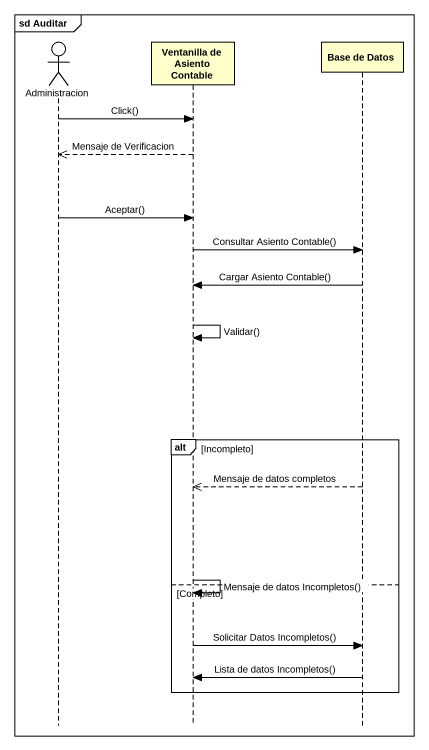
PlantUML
@startuml
mainframe sd Auditar
hide footbox
actor Administracion
participant "Ventanilla de Asiento Contable" as Ventanilla_de_Asiento
participant "Base de Datos" as Base_de_Datos

Administracion -> Ventanilla_de_Asiento : Click()
Ventanilla_de_Asiento -->> Administracion : Mensaje de Verificacion
Administracion -> Ventanilla_de_Asiento : Aceptar()
Ventanilla_de_Asiento -> Base_de_Datos : Consultar Asiento Contable()
Base_de_Datos -> Ventanilla_de_Asiento : Cargar Asiento Contable()
Ventanilla_de_Asiento -> Ventanilla_de_Asiento : Validar()
alt Incompleto
  Base_de_Datos -->> Ventanilla_de_Asiento : Mensaje de datos completos
  Ventanilla_de_Asiento -> Ventanilla_de_Asiento : Mensaje de datos Incompletos()
else Completo
  Ventanilla_de_Asiento -> Base_de_Datos : Solicitar Datos Incompletos()
  Base_de_Datos -> Ventanilla_de_Asiento : Lista de datos Incompletos()
end
@enduml
